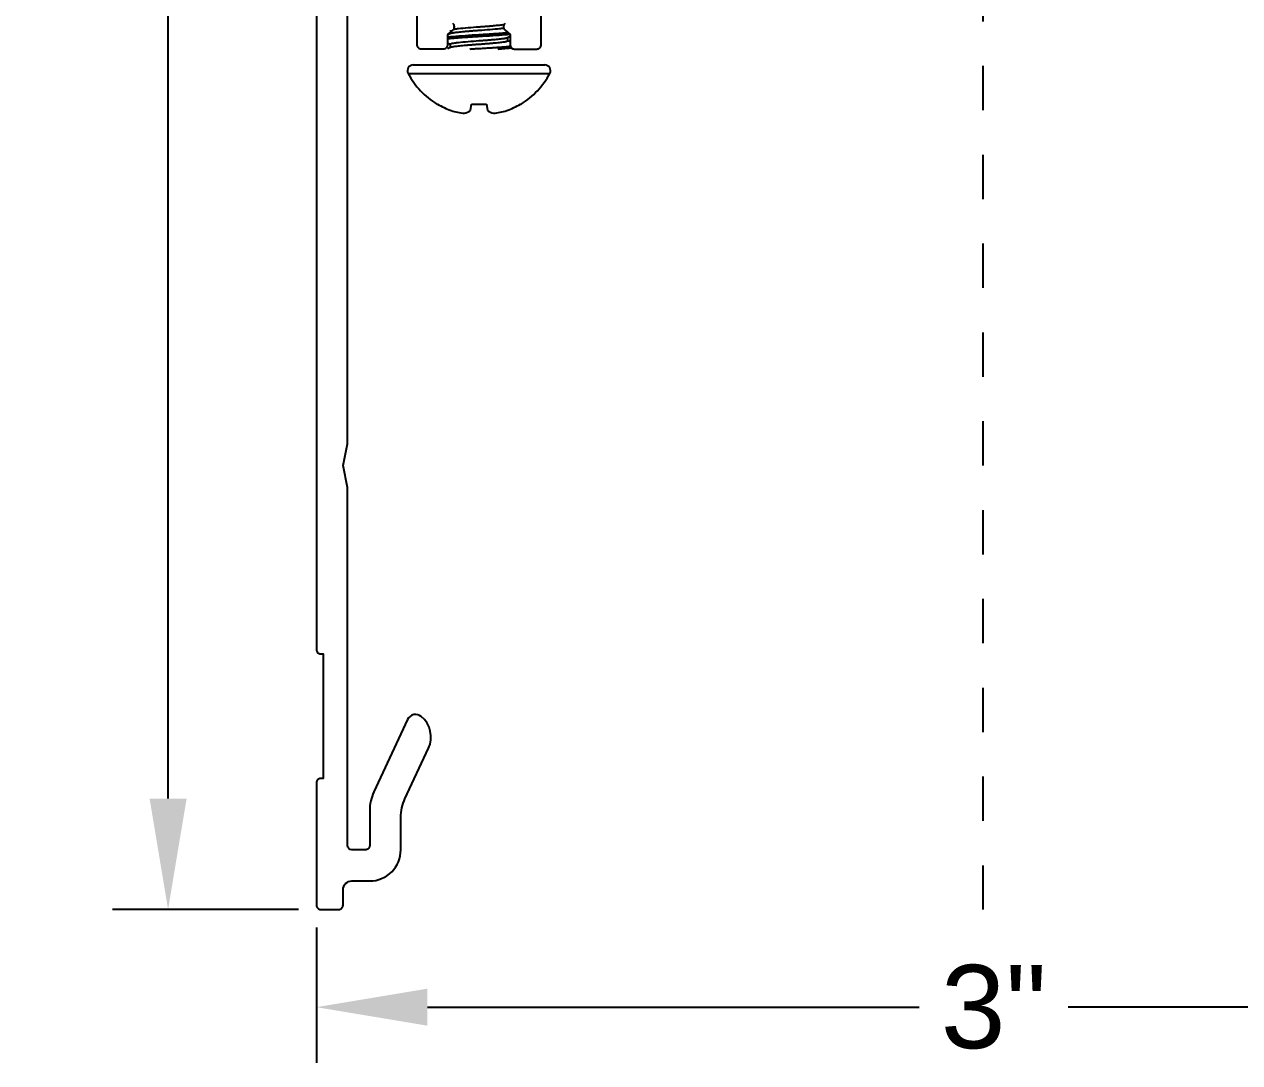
# Model space of a CAD drawing. Extents: x -2.16 to 5.57, y -0.51 to 4.5.
# Drawn here: x -2.158 to 0.578, y -0.344 to 1.994 of the extents above; entities that cross this region are included whole.
import ezdxf

# ---------------------------------------------------------------- set-up
doc = ezdxf.new("R2010")
doc.units = 0
doc.header["$LTSCALE"] = 0.5
doc.header["$MEASUREMENT"] = 0
doc.linetypes.add('PHANTOM', pattern=[0.5, 0.25, -0.05, 0.05, -0.05, 0.05, -0.05])
doc.layers.get('Defpoints').update_dxf_attribs({"linetype": 'CONTINUOUS'})
doc.layers.add('Construction', color=60, linetype='PHANTOM', plot=False)
doc.layers.add('CUST DWG', color=60, linetype='CONTINUOUS', lineweight=20)
doc.layers.add('Hardware', color=242, linetype='CONTINUOUS')
doc.layers.add('Housing', color=150, linetype='CONTINUOUS')
doc.styles.get("Standard").update_dxf_attribs({"font": 'arial.ttf'})
doc.dimstyles.get("Standard").update_dxf_attribs({"dimtxt": 0.18, "dimasz": 0.18, "dimexe": 0.18, "dimexo": 0.0625, "dimgap": 0.09, "dimtad": 0, "dimtih": 1, "dimtoh": 1, "dimdec": 4, "dimzin": 0, "dimdsep": 46, "dimtxsty": 'Standard', "dimcen": 0.09, "dimadec": 0, "dimazin": 0, "dimtfac": 1, "dimtdec": 4, "dimtofl": 0, "dimtmove": 0, "dimatfit": 3, "dimfxl": 1, "dimtolj": 1, "dimtzin": 0, "dimarcsym": 0})

# ---------------------------------------------------------------- blocks, each defined once
blk = doc.blocks.new('*D4')
at = {"layer": 'CUST DWG', "color": 0, "lineweight": -2, "transparency": 16777216}
for p, q in [((-1.515, 4.5), (-1.9589, 4.5)), ((-1.8339, 4.25), (-1.8339, 2.6195)), ((-1.8339, 0.2505), (-1.8339, 2.0605)), ((-1.5402, 0.0005), (-1.9589, 0.0005))]:
    blk.add_line(p, q, dxfattribs=at)
at = {"layer": 'CUST DWG', "color": 0, "transparency": 16777216}
for points in [[(-1.8755, 4.25), (-1.7922, 4.25), (-1.8339, 4.5)], [(-1.8755, 0.2505), (-1.7922, 0.2505), (-1.8339, 0.0005)]]:
    blk.add_solid(points, dxfattribs=at)
at = {"layer": 'Defpoints', "color": 0, "transparency": 16777216}
for p in [(-1.465, 4.5), (-1.8339, 0.0005), (-1.4902, 0.0005)]:
    blk.add_point(p, dxfattribs=at)
at = {"layer": 'CUST DWG', "color": 0, "transparency": 16777216, "insert": (-1.8339, 2.34), "char_height": 0.1875, "attachment_point": 5}
blk.add_mtext('\\A1;4{\\H1x;\\S1/2;}"', dxfattribs=at)
blk = doc.blocks.new('*D5')
at = {"layer": 'CUST DWG', "color": 0, "lineweight": -2, "transparency": 16777216}
for p, q in [((-1.5, -0.04), (-1.5, -0.3442)), ((1.5, -0.04), (1.5, -0.3442)), ((-1.25, -0.2192), (-0.1427, -0.2192)), ((1.25, -0.2192), (0.1927, -0.2192))]:
    blk.add_line(p, q, dxfattribs=at)
at = {"layer": 'CUST DWG', "color": 0, "transparency": 16777216}
for points in [[(-1.25, -0.1775), (-1.25, -0.2609), (-1.5, -0.2192)], [(1.25, -0.1775), (1.25, -0.2609), (1.5, -0.2192)]]:
    blk.add_solid(points, dxfattribs=at)
at = {"layer": 'Defpoints', "color": 0, "transparency": 16777216}
for p in [(-1.5, 0.01), (1.5, 0.01), (-1.5, -0.2192)]:
    blk.add_point(p, dxfattribs=at)
at = {"layer": 'CUST DWG', "color": 0, "transparency": 16777216, "insert": (0.025, -0.2192), "char_height": 0.1875, "attachment_point": 5}
blk.add_mtext('\\A1;3"', dxfattribs=at)

msp = doc.modelspace()

# ---------------------------------------------------------------- linework, layer by layer
at = {"layer": 'Construction', "ltscale": 0.5, "transparency": 16777216}
msp.add_line((0, 4.5), (0, 0.0005), dxfattribs=at)
at = {"layer": 'Hardware', "linetype": 'Continuous', "lineweight": 25, "transparency": 16777216}
for p, q in [((-1.19909, 1.98022), (-1.19909, 1.97987)), ((-1.19909, 1.97512), (-1.19909, 1.97277)), ((-1.19909, 1.94897), (-1.19909, 1.94152)), ((-1.06891, 1.95679), (-1.06891, 1.96424)), ((-1.28196, 1.9021), (-0.98604, 1.9021)), ((-1.29347, 1.88293), (-0.97453, 1.88293)), ((-1.2288, 1.81398), (-1.22731, 1.81398)), ((-1.15328, 1.7995), (-1.15073, 1.81398)), ((-1.15073, 1.81398), (-1.11727, 1.81398)), ((-1.11727, 1.81398), (-1.11472, 1.7995)), ((-1.04069, 1.81398), (-1.0392, 1.81398))]:
    msp.add_line(p, q, dxfattribs=at)
for centre, radius, start, end in [((-1.28196, 1.88906), 0.01304, 90, 207.99377), ((-0.98604, 1.88906), 0.01304, 332.00623, 90), ((-1.134, 1.9677), 0.1806, 207.99377, 238.3387), ((-1.134, 1.9677), 0.1806, 301.6613, 332.00623), ((-1.13444, 1.96995), 0.18152, 239.22905, 249.88131), ((-1.13356, 1.96995), 0.18152, 290.11869, 300.77095), ((-1.15094, 1.94353), 0.15118, 252.30821, 263.93895), ((-1.17791, 1.83486), 0.04309, 284.80759, 304.86797), ((-1.09009, 1.83486), 0.04309, 235.13203, 255.19241), ((-1.11706, 1.94353), 0.15118, 276.06105, 287.69179)]:
    msp.add_arc(centre, radius, start, end, dxfattribs=at)
for points in [[(-1.19848, 1.97312), (-1.20032, 1.97205), (-1.20216, 1.97098), (-1.204, 1.96991)], [(-1.204, 1.95148), (-1.20236, 1.95053), (-1.20072, 1.94957), (-1.19909, 1.94862)], [(-1.06952, 1.96389), (-1.06768, 1.96496), (-1.06584, 1.96604), (-1.064, 1.96711)], [(-1.064, 1.95428), (-1.06564, 1.95524), (-1.06728, 1.95619), (-1.06891, 1.95714)], [(-1.19848, 1.94187), (-1.2007, 1.94058), (-1.20291, 1.93929), (-1.20513, 1.938)], [(-1.06031, 1.938), (-1.05971, 1.93835), (-1.0591, 1.93871), (-1.05849, 1.93906)]]:
    msp.add_open_spline(points, degree=3, dxfattribs=at)
for points, knots in [([(-1.204, 1.96536), (-1.20345, 1.96542), (-1.20288, 1.96548), (-1.19941, 1.96584), (-1.19604, 1.96615), (-1.18465, 1.96715), (-1.17528, 1.96786), (-1.15505, 1.96924), (-1.14425, 1.9699), (-1.134, 1.97046)], [0.34947705, 0.34947705, 0.34947705, 0.34947705, 0.375, 0.375, 0.5, 0.5, 0.75, 0.75, 1, 1, 1, 1]), ([(-1.19848, 1.97312), (-1.19799, 1.97334), (-1.19702, 1.97379), (-1.19421, 1.97443), (-1.19052, 1.97502), (-1.18589, 1.97561), (-1.18033, 1.97625), (-1.17387, 1.97693), (-1.16664, 1.97762), (-1.15883, 1.97832), (-1.15066, 1.97899), (-1.14234, 1.97963), (-1.13675, 1.98003), (-1.134, 1.98022)], [0, 0, 0, 0, 0.0911262, 0.1818961, 0.2703307, 0.3587653, 0.4495352, 0.5419323, 0.6351653, 0.7283984, 0.8207955, 0.9115654, 1, 1, 1, 1]), ([(-1.19077, 1.98277), (-1.18997, 1.98288), (-1.18912, 1.983), (-1.18592, 1.98341), (-1.18325, 1.98373), (-1.1742, 1.98472), (-1.16676, 1.98544), (-1.1507, 1.98682), (-1.14214, 1.98747), (-1.134, 1.98804)], [0.32508101, 0.32508101, 0.32508101, 0.32508101, 0.375, 0.375, 0.5, 0.5, 0.75, 0.75, 1, 1, 1, 1]), ([(-1.134, 1.98804), (-1.13125, 1.98823), (-1.12566, 1.98863), (-1.11734, 1.98927), (-1.10917, 1.98995), (-1.10136, 1.99064), (-1.09413, 1.99134), (-1.08767, 1.99201), (-1.08211, 1.99266), (-1.07884, 1.99307), (-1.07733, 1.99329), (-1.07718, 1.99331)], [0, 0, 0, 0, 0.08843462, 0.17920448, 0.27160161, 0.36483466, 0.45806772, 0.55046485, 0.64123471, 0.72966933, 0.73963856, 0.73963856, 0.73963856, 0.73963856]), ([(-1.134, 1.98022), (-1.12586, 1.98079), (-1.1173, 1.98145), (-1.10124, 1.98282), (-1.0938, 1.98354), (-1.08475, 1.98453), (-1.08208, 1.98485), (-1.07929, 1.98521), (-1.07881, 1.98527), (-1.07834, 1.98534)], [0, 0, 0, 0, 0.25, 0.25, 0.5, 0.5, 0.625, 0.625, 0.65243216, 0.65243216, 0.65243216, 0.65243216]), ([(-1.134, 1.97046), (-1.13053, 1.97065), (-1.1235, 1.97105), (-1.11302, 1.97169), (-1.10272, 1.97237), (-1.09288, 1.97306), (-1.08377, 1.97376), (-1.07567, 1.97443), (-1.07098, 1.97486), (-1.06885, 1.97507)], [0, 0, 0, 0, 0.07557785, 0.15314314, 0.23209281, 0.31175348, 0.39141415, 0.47036383, 0.54676483, 0.54676483, 0.54676483, 0.54676483]), ([(-1.134, 1.96655), (-1.12375, 1.96712), (-1.11295, 1.96777), (-1.09272, 1.96915), (-1.08335, 1.96987), (-1.07196, 1.97086), (-1.06859, 1.97118), (-1.06536, 1.97151), (-1.06502, 1.97154), (-1.06469, 1.97158)], [0, 0, 0, 0, 0.25, 0.25, 0.5, 0.5, 0.625, 0.625, 0.64002162, 0.64002162, 0.64002162, 0.64002162]), ([(-1.204, 1.96146), (-1.20254, 1.96161), (-1.19894, 1.96197), (-1.19237, 1.96258), (-1.18423, 1.96325), (-1.17512, 1.96395), (-1.16528, 1.96464), (-1.15498, 1.96532), (-1.1445, 1.96596), (-1.13747, 1.96636), (-1.134, 1.96655)], [0.39091669, 0.39091669, 0.39091669, 0.39091669, 0.45207089, 0.52963617, 0.60858585, 0.68824652, 0.76790719, 0.84685686, 0.92442215, 1, 1, 1, 1]), ([(-1.19909, 1.94897), (-1.19909, 1.94967), (-1.19727, 1.95037), (-1.19241, 1.9513), (-1.19049, 1.95157), (-1.18592, 1.95216), (-1.18325, 1.95248), (-1.1742, 1.95347), (-1.16676, 1.95419), (-1.1507, 1.95557), (-1.14214, 1.95622), (-1.134, 1.95679)], [0, 0, 0, 0, 0.25, 0.25, 0.375, 0.375, 0.5, 0.5, 0.75, 0.75, 1, 1, 1, 1]), ([(-1.19848, 1.94187), (-1.19799, 1.94209), (-1.19702, 1.94254), (-1.19421, 1.94318), (-1.19052, 1.94377), (-1.18589, 1.94436), (-1.18033, 1.945), (-1.17387, 1.94568), (-1.16664, 1.94637), (-1.15883, 1.94707), (-1.15066, 1.94774), (-1.14234, 1.94838), (-1.134, 1.94897), (-1.12566, 1.94956), (-1.11734, 1.95021), (-1.10917, 1.95088), (-1.10136, 1.95158), (-1.09413, 1.95227), (-1.08767, 1.95295), (-1.08211, 1.95359), (-1.07748, 1.95418), (-1.07377, 1.95477), (-1.07103, 1.95542), (-1.06925, 1.95609), (-1.06903, 1.95656), (-1.06891, 1.95679)], [0, 0, 0, 0, 0.0435073, 0.0868445, 0.1290667, 0.1712889, 0.2146261, 0.2587402, 0.3032533, 0.3477665, 0.3918806, 0.4352178, 0.47744, 0.5196622, 0.5629994, 0.6071135, 0.6516267, 0.6961399, 0.7402539, 0.7835911, 0.8258133, 0.8680356, 0.9113727, 0.9554868, 1, 1, 1, 1]), ([(-1.15449, 1.938), (-1.15116, 1.93821), (-1.14437, 1.93863), (-1.134, 1.93921), (-1.1235, 1.9398), (-1.11302, 1.94044), (-1.10272, 1.94112), (-1.09288, 1.94181), (-1.08377, 1.94251), (-1.07563, 1.94318), (-1.06877, 1.94381), (-1.06497, 1.9442), (-1.06332, 1.94438)], [0.40559859, 0.40559859, 0.40559859, 0.40559859, 0.44422062, 0.48327369, 0.52232675, 0.56240678, 0.60320215, 0.64436491, 0.68552768, 0.72632305, 0.76640308, 0.80295295, 0.80295295, 0.80295295, 0.80295295]), ([(-1.134, 1.95679), (-1.13125, 1.95698), (-1.12566, 1.95738), (-1.11734, 1.95802), (-1.10917, 1.9587), (-1.10136, 1.95939), (-1.09413, 1.96009), (-1.08767, 1.96076), (-1.08211, 1.96141), (-1.07748, 1.962), (-1.07379, 1.96259), (-1.07098, 1.96323), (-1.07001, 1.96367), (-1.06952, 1.9639)], [0, 0, 0, 0, 0.0884346, 0.1792045, 0.2716016, 0.3648347, 0.4580677, 0.5504648, 0.6412347, 0.7296693, 0.8181039, 0.9088738, 1, 1, 1, 1]), ([(-1.09174, 1.938), (-1.08903, 1.9382), (-1.08341, 1.93863), (-1.07563, 1.93928), (-1.06862, 1.93992), (-1.06391, 1.9404), (-1.06156, 1.94068), (-1.0609, 1.94076)], [0.68329396, 0.68329396, 0.68329396, 0.68329396, 0.71898031, 0.75977568, 0.79985571, 0.83890877, 0.85534834, 0.85534834, 0.85534834, 0.85534834])]:
    msp.add_open_spline(points, degree=3, knots=knots, dxfattribs=at)
at = {"layer": 'Housing', "linetype": 'Continuous', "transparency": 16777216}
for points in [[(-1.5, 3.914), (-1.5, 0.586, 0.4142136), (-1.49, 0.576), (-1.485, 0.576), (-1.485, 0.296), (-1.49, 0.296, 0.4142136), (-1.5, 0.286), (-1.5, 0.0105, 0.4142136), (-1.49, 0.0005), (-1.45, 0.0005, 0.4142136), (-1.44, 0.0105), (-1.44, 0.045, -0.4142136), (-1.42, 0.065), (-1.38, 0.065, 0.4142136), (-1.31, 0.135), (-1.31, 0.20782, -0.1095178), (-1.30063, 0.25008), (-1.24768, 0.36364, 0.3419987), (-1.26391, 0.43531, 0.4903143), (-1.29475, 0.42833), (-1.37063, 0.2656, 0.1095178), (-1.38, 0.22334), (-1.38, 0.145, -0.4142136), (-1.39, 0.135), (-1.42, 0.135, -0.4141571), (-1.43, 0.145), (-1.43016, 0.95078), (-1.44, 1), (-1.43016, 1.04922), (-1.43016, 2.45)], [(-1.07513, 1.99566, 0.4663075), (-1.07513, 1.98034), (-1.064, 1.971), (-1.064, 1.948, 0.4142136), (-1.054, 1.938), (-1.004, 1.938, 0.4142136), (-0.994, 1.948), (-0.994, 2.36808, 0.2679492)], [(-1.274, 2.275), (-1.274, 1.948, 0.4142136), (-1.264, 1.9385), (-1.214, 1.9385, 0.4142136), (-1.204, 1.948), (-1.204, 1.971), (-1.19287, 1.98034, 0.4663079), (-1.19287, 1.99566)]]:
    msp.add_lwpolyline(points, format="xyb", dxfattribs=at)

# ---------------------------------------------------------------- dimensions: what is measured, and where the dimension line sits
at = {"layer": 'CUST DWG', "transparency": 16777216}
dim = msp.add_linear_dim(base=(-1.83386, 0.0005), p1=(-1.465, 4.5), p2=(-1.49025, 0.0005), angle=90, dimstyle='Standard', override={"dimtxt": 0.1875, "dimasz": 0.25, "dimexe": 0.125, "dimexo": 0.05, "dimgap": 0.06, "dimlunit": 4, "dimadec": 3, "dimtdec": 3}, dxfattribs=at)
dim.commit()
dim.dimension.update_dxf_attribs({"geometry": '*D4', "text_midpoint": (-1.83386, 2.34003), "dimtype": 160})
dim = msp.add_linear_dim(base=(-1.5, -0.2192), p1=(1.5, 0.01), p2=(-1.5, 0.01), dimstyle='Standard', override={"dimtxt": 0.1875, "dimasz": 0.25, "dimexe": 0.125, "dimexo": 0.05, "dimgap": 0.06, "dimlunit": 4, "dimadec": 3, "dimtdec": 3}, dxfattribs=at)
dim.commit()
dim.dimension.update_dxf_attribs({"geometry": '*D5', "text_midpoint": (0.025, -0.2192), "dimtype": 160})

doc.saveas('drawing.dxf')
